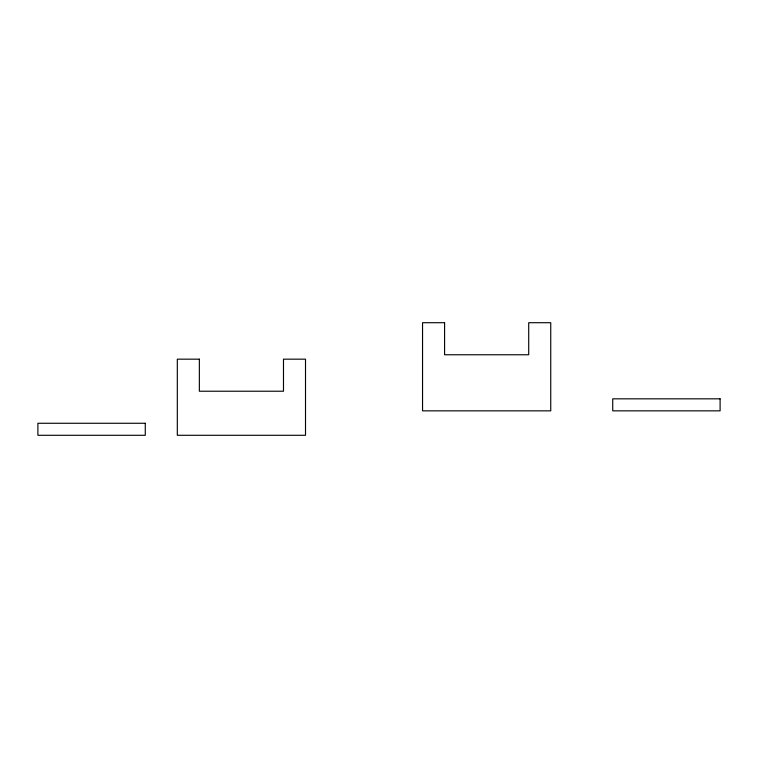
<?xml version="1.0" encoding="UTF-8"?>
<svg xmlns="http://www.w3.org/2000/svg" width="758" height="758" viewBox="0 0 758 758"><rect width="100%" height="100%" fill="white"/><g stroke="black" fill="none" stroke-linecap="round" stroke-linejoin="round"><path stroke-width="1.14" d="M444.586 322.709L422.547 322.709L422.547 410.845L550.744 410.845L550.744 322.709L528.714 322.709L528.714 354.763L444.586 354.763L444.586 322.709M199.354 359.169L177.315 359.169L177.315 435.291L305.512 435.291L305.512 359.169L283.483 359.169L283.483 391.223L199.354 391.223L199.354 359.169M720.1 398.831L612.729 398.831L612.729 410.845L720.1 410.845L720.1 398.831M145.271 423.267L37.9 423.267L37.9 435.291L145.271 435.291L145.271 423.267"/></g></svg>
